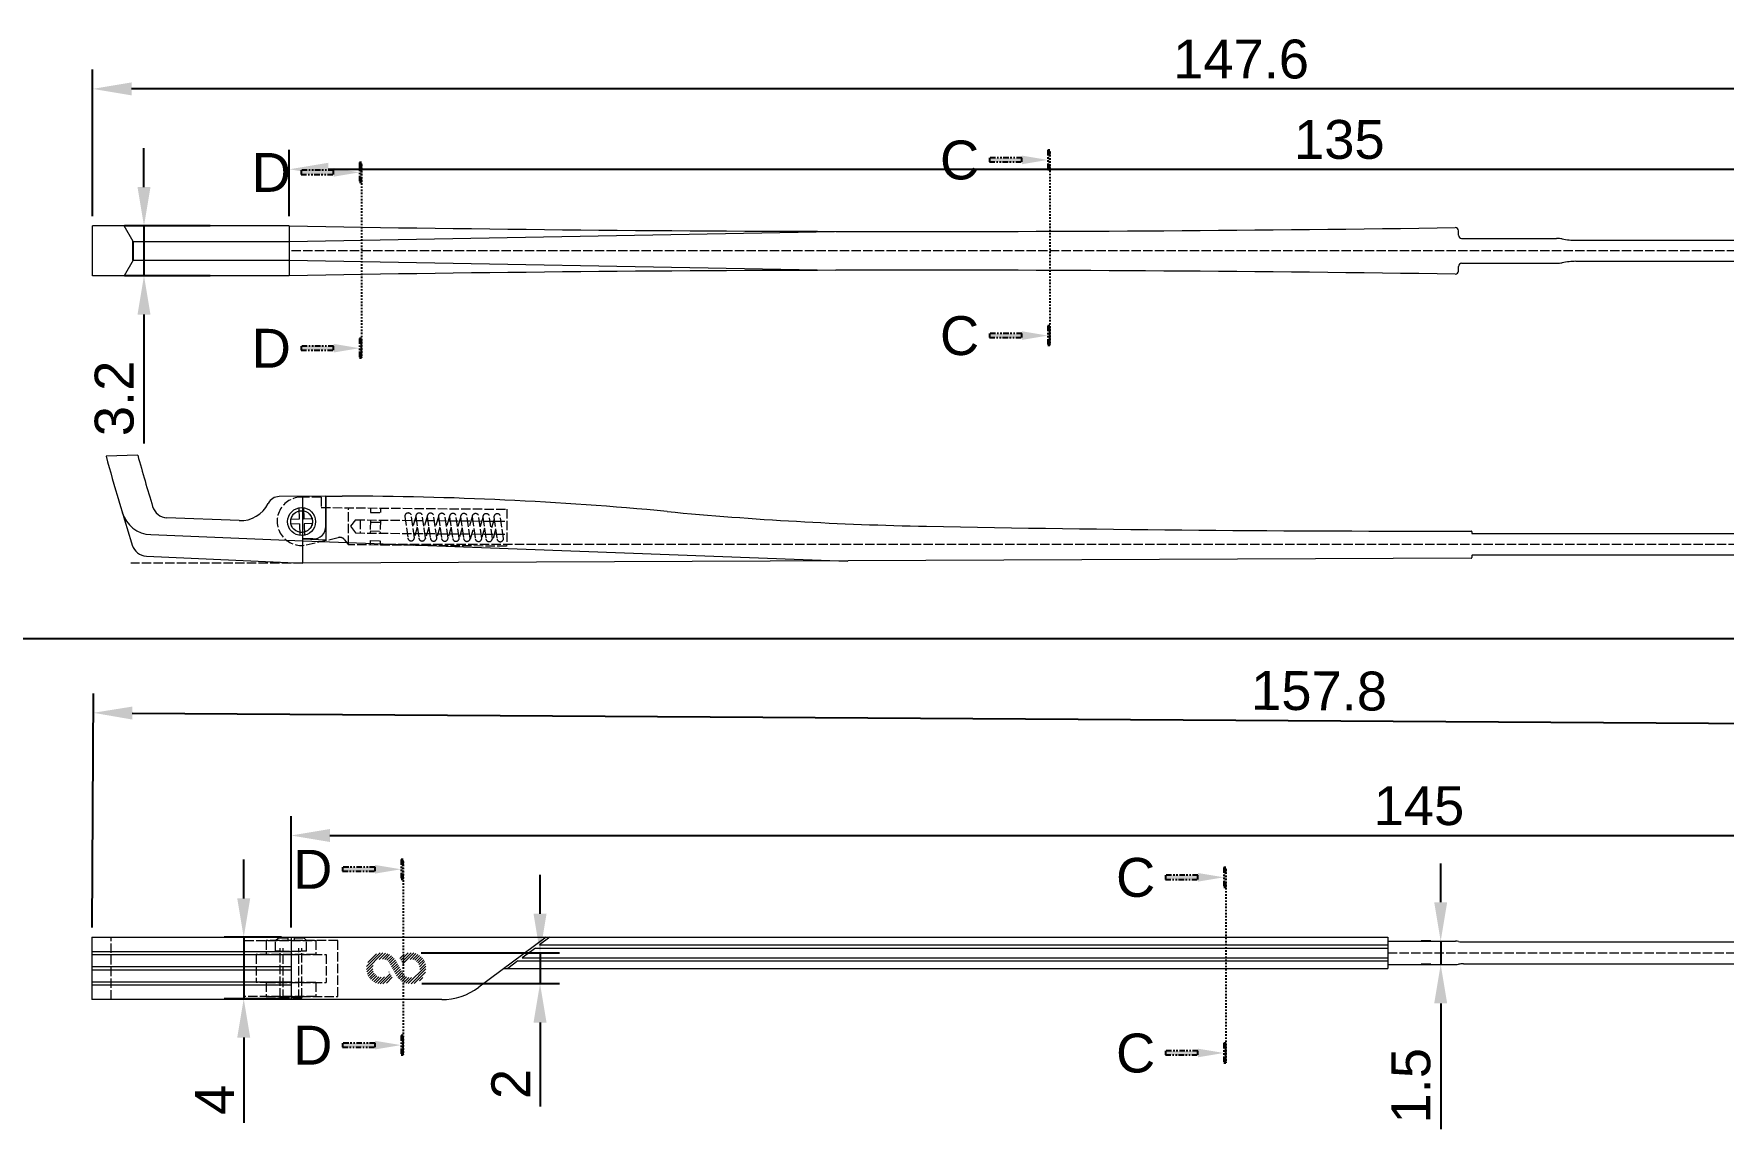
# Model space of a CAD drawing. Header units: millimetres. Extents: x 7018 to 13530, y 4187 to 5692.
# Drawn here: x 9451.3 to 9559.9, y 4673.5 to 4743.9 of the extents above; entities that cross this region are included whole.
import ezdxf
from ezdxf.enums import TextEntityAlignment as Align

# ---------------------------------------------------------------- set-up
doc = ezdxf.new("R2010")
doc.units = ezdxf.units.MM
doc.linetypes.add('ACAD_ISO02W100', pattern=[15, 12, -3])
doc.linetypes.add('PHANTOM2', pattern=[1.25, 0.625, -0.125, 0.125, -0.125, 0.125, -0.125])
for name, color, linetype, lineweight in [('odj', 4, 'Continuous', 35), ('填充', 6, 'Continuous', 9), ('标注', 3, 'Continuous', 9)]:
    doc.layers.add(name, color=color, linetype=linetype, lineweight=lineweight)
doc.layers.add('Section', color=6, linetype='PHANTOM2')
doc.layers.add('Section Line', color=6, linetype='PHANTOM2')
doc.styles.get("Standard").update_dxf_attribs({"font": 'arial.ttf'})
doc.styles.add('样式 1', font='romant.shx')
doc.dimstyles.new('ISO-25$0', dxfattribs={"dimtxt": 2.5, "dimasz": 2.5, "dimexe": 0.5, "dimexo": 1, "dimgap": 1, "dimtad": 0, "dimtih": 1, "dimtoh": 1, "dimdec": 1, "dimzin": 10, "dimdsep": 46, "dimlunit": 6, "dimtxsty": '样式 1', "dimcen": 0, "dimclrd": 256, "dimclre": 256, "dimclrt": 7, "dimazin": 0, "dimtfac": 1, "dimtdec": 1, "dimtofl": 0, "dimtmove": 0, "dimatfit": 0, "dimfxl": 1, "dimtolj": 1, "dimtzin": 10, "dimarcsym": 0})

# ---------------------------------------------------------------- blocks, each defined once
blk = doc.blocks.new('*D2025')
at = {"color": 0, "lineweight": -2, "transparency": 16777216}
for p, q in [((9458.366028408243, 4734.013951117124), (9458.366028408243, 4736.513951117124)), ((9462.609680382706, 4731.513951117124), (9457.116028408243, 4731.513951117124)), ((9458.366028408243, 4731.513951117124), (9458.366028408243, 4728.313951117124)), ((9462.609680382706, 4728.313951117124), (9457.116028408243, 4728.313951117124)), ((9458.366028408243, 4725.813951117124), (9458.366028408243, 4717.5397355646))]:
    blk.add_line(p, q, dxfattribs=at)
at = {"color": 0, "transparency": 16777216}
for points in [[(9457.949361741577, 4734.013951117124), (9458.78269507491, 4734.013951117124), (9458.366028408243, 4731.513951117124)], [(9457.949361741577, 4725.813951117124), (9458.78269507491, 4725.813951117124), (9458.366028408243, 4728.313951117124)]]:
    blk.add_solid(points, dxfattribs=at)
at = {"layer": 'Defpoints', "color": 0, "transparency": 16777216}
for p in [(9463.234680382706, 4731.513951117124), (9458.366028408243, 4728.313951117124), (9463.234680382706, 4728.313951117124)]:
    blk.add_point(p, dxfattribs=at)
at = {"color": 0, "transparency": 16777216, "insert": (9456.463743278639, 4720.426843340858), "char_height": 2.5, "attachment_point": 5, "rotation": 90}
blk.add_mtext('\\A1;3.2', dxfattribs=at)
blk = doc.blocks.new('*D3018')
at = {"color": 0, "lineweight": -2, "transparency": 16777216}
for p, q in [((9467.705667838003, 4732.138951117076), (9467.705667838003, 4736.406680613241)), ((9602.70191234165, 4730.538951117131), (9602.70191234165, 4736.406680613241)), ((9470.205667838003, 4735.156680613241), (9600.20191234165, 4735.156680613241))]:
    blk.add_line(p, q, dxfattribs=at)
at = {"color": 0, "transparency": 16777216}
for points in [[(9470.205667838003, 4735.573347279908), (9470.205667838003, 4734.740013946574), (9467.705667838003, 4735.156680613241)], [(9600.20191234165, 4735.573347279908), (9600.20191234165, 4734.740013946574), (9602.70191234165, 4735.156680613241)]]:
    blk.add_solid(points, dxfattribs=at)
at = {"layer": 'Defpoints', "color": 0, "transparency": 16777216}
for p in [(9602.70191234165, 4735.156680613241), (9467.705667838003, 4731.513951117076), (9602.70191234165, 4729.913951117131)]:
    blk.add_point(p, dxfattribs=at)
at = {"color": 0, "transparency": 16777216, "insert": (9535.203790091917, 4737.058965742845), "char_height": 2.5, "attachment_point": 5}
blk.add_mtext('\\A1;135', dxfattribs=at)
blk = doc.blocks.new('*D3019')
at = {"color": 0, "lineweight": -2, "transparency": 16777216}
for p, q in [((9455.066555344407, 4732.138951117122), (9455.066555344407, 4741.573505647064)), ((9602.701912342178, 4730.538951117122), (9602.701912342178, 4741.573505647064)), ((9600.201912342178, 4740.323505647064), (9457.566555344407, 4740.323505647064))]:
    blk.add_line(p, q, dxfattribs=at)
at = {"color": 0, "transparency": 16777216}
for points in [[(9457.566555344407, 4740.740172313731), (9457.566555344407, 4739.906838980397), (9455.066555344407, 4740.323505647064)], [(9600.201912342178, 4740.740172313731), (9600.201912342178, 4739.906838980397), (9602.701912342178, 4740.323505647064)]]:
    blk.add_solid(points, dxfattribs=at)
at = {"layer": 'Defpoints', "color": 0, "transparency": 16777216}
for p in [(9455.066555344407, 4740.323505647064), (9455.066555344407, 4731.513951117122), (9602.701912342178, 4729.913951117122)]:
    blk.add_point(p, dxfattribs=at)
at = {"color": 0, "transparency": 16777216, "insert": (9528.884233843293, 4742.224938116368), "char_height": 2.5, "attachment_point": 5}
blk.add_mtext('\\A1;147.6', dxfattribs=at)
blk = doc.blocks.new('NLKNWLO')
at = {"color": 251, "linetype": 'ACAD_ISO02W100', "lineweight": 13, "ltscale": 0.05}
for p, q in [((2895.363015833786, -1243.798999968197), (2894.119113847478, -1243.798999968197)), ((2895.363015833786, -1243.798999968197), (2895.363015833786, -1244.458389428498)), ((2895.363015833786, -1244.458389428498), (2907.314030791644, -1244.458389428498)), ((2897.137215188089, -1246.836955175444), (2897.13721518809, -1244.458389428498)), ((2898.539785056635, -1244.458389428498), (2898.539785056635, -1244.751235673172)), ((2899.182253238922, -1244.458389428498), (2899.182253238922, -1244.751235673172)), ((2907.314030791644, -1244.458389428498), (2907.314030791644, -1246.836955175444)), ((2897.587876674686, -1245.230952644854), (2897.272660899403, -1245.644504019679)), ((2897.587876674686, -1245.230952644854), (2907.314030791644, -1245.230952644854)), ((2897.88933584832, -1245.234584972852), (2897.88933584832, -1246.074508343535)), ((2898.539785056635, -1244.751235673172), (2899.182253238922, -1244.751235673172)), ((2898.539785056635, -1245.230952644854), (2898.539785056635, -1246.070876015537)), ((2898.539785056635, -1245.363939101403), (2899.182253238922, -1245.363939101403)), ((2899.182253238922, -1245.230952644853), (2899.182253238922, -1246.070876015537)), ((2901.45606983708, -1244.97637904914), (2901.269628669921, -1245.637032842675)), ((2902.191604461664, -1244.981491312448), (2901.982179967829, -1245.723586464605)), ((2902.910481763754, -1244.976016146466), (2902.717200804878, -1245.660906724254)), ((2903.626516966951, -1244.960046183006), (2903.434001776362, -1245.642223262854)), ((2904.335764222573, -1245.011701450402), (2904.152380510397, -1245.661521160116)), ((2905.076455158065, -1244.975535950719), (2904.885870327633, -1245.65087280434)), ((2905.763516911539, -1245.013052773333), (2905.595047939798, -1245.610022138896)), ((2906.493989485777, -1245.09532435823), (2906.332567544434, -1245.667322589805)), ((2894.426900145352, -1246.868366772577), (2896.49668622706, -1246.371847492193)), ((2896.893005961246, -1246.513856059973), (2897.137215188089, -1246.836955175444)), ((2897.272660899403, -1245.644504019679), (2897.587876674686, -1246.070876015537)), ((2897.587876674686, -1246.070876015537), (2907.314030791644, -1246.070876015537)), ((2898.539785056635, -1245.935402994895), (2899.182253238922, -1245.935402994895)), ((2898.539785056635, -1246.555725739882), (2898.539785056634, -1246.836955175444)), ((2898.539785056634, -1246.555725739882), (2899.182253238922, -1246.555725739882)), ((2899.182253238922, -1246.555725739882), (2899.182253238922, -1246.836955175444)), ((2901.55960799369, -1245.653217307929), (2901.372237385036, -1246.317164574997)), ((2902.295142618274, -1245.658329571238), (2902.084788682945, -1246.403718196927)), ((2903.013983725566, -1245.652982661431), (2902.820738961489, -1246.337744983044)), ((2903.72804007699, -1245.644024754113), (2903.537539932973, -1246.319061521644)), ((2904.439302379183, -1245.688539709192), (2904.255918667007, -1246.338359418906)), ((2905.129024522298, -1245.832981993448), (2904.941653913644, -1246.496929260516)), ((2905.868897443984, -1245.683362578119), (2905.698586096408, -1246.286860397686)), ((2906.597527642387, -1245.77216261702), (2906.436105701045, -1246.344160848595)), ((2907.314030791644, -1246.836955175444), (2897.137215188089, -1246.836955175444))]:
    blk.add_line(p, q, dxfattribs=at)
for points in [[(2900.960471412446, -1246.372499236011, 0.9053341909334138), (2901.378393250634, -1246.350534425395, 0.04968462200441143), (2901.378193269812, -1246.346729414087), (2901.150933698423, -1244.861113119304, 0.1115115524466597), (2901.147840929407, -1244.853230622011, 0.7389573531659785), (2900.746902352662, -1244.976379049139)], [(2901.669638896863, -1246.372499236011, 0.9053341909334138), (2902.087560735052, -1246.350534425395, 0.04968462200441143), (2902.087360754229, -1246.346729414087), (2901.86010118284, -1244.861113119305, 0.1115115524466597), (2901.857008413825, -1244.853230622011, 0.7389573531659785), (2901.45606983708, -1244.97637904914)], [(2902.40439148185, -1246.372499236011, 0.9053341909334138), (2902.822313320039, -1246.350534425395, 0.04968462200441143), (2902.822113339217, -1246.346729414087), (2902.594853767827, -1244.861113119305, 0.1115115524466597), (2902.591760998812, -1244.853230622011, 0.7389573531659785), (2902.190822422067, -1244.97637904914)], [(2903.124050523379, -1246.372499236011, 0.9053341909334138), (2903.541972361567, -1246.350534425395, 0.04968462200441143), (2903.541772380745, -1246.346729414087), (2903.314512809357, -1244.861113119304, 0.1115115524466597), (2903.311420040341, -1244.853230622011, 0.7389573531659785), (2902.910481463596, -1244.976379049139)], [(2903.83947719511, -1246.372499236011, 0.9053341909334138), (2904.257399033299, -1246.350534425395, 0.04968462200441143), (2904.257199052477, -1246.346729414087), (2904.029939481088, -1244.861113119305, 0.1115115524466597), (2904.026846712072, -1244.853230622011, 0.7389573531659785), (2903.625908135327, -1244.97637904914)], [(2904.543929899397, -1246.372499236011, 0.9053341909334138), (2904.961851737586, -1246.350534425395, 0.04968462200441143), (2904.961651756763, -1246.346729414087), (2904.734392185374, -1244.861113119305, 0.1115115524466597), (2904.731299416359, -1244.853230622011, 0.7389573531659785), (2904.330360839614, -1244.976379049139)], [(2905.290022597801, -1246.372499236011, 0.9053341909334138), (2905.70794443599, -1246.350534425395, 0.04968462200441143), (2905.707744455168, -1246.346729414087), (2905.480484883779, -1244.861113119305, 0.1115115524466597), (2905.477392114763, -1244.853230622011, 0.7389573531659785), (2905.076453538018, -1244.97637904914)], [(2905.974581949339, -1246.374231712044, 0.9053341909334138), (2906.392503787528, -1246.352266901428, 0.04968462200441143), (2906.392303806706, -1246.34846189012), (2906.165044235317, -1244.862845595338, 0.1115115524466597), (2906.161951466301, -1244.854963098044, 0.7389573531659785), (2905.761012889556, -1244.978111525173)], [(2906.689363093574, -1246.372499236011, 0.9053341909334138), (2907.107284931762, -1246.350534425395, 0.04968462200441143), (2907.10708495094, -1246.346729414087), (2906.879825379551, -1244.861113119304, 0.1115115524466597), (2906.876732610535, -1244.853230622011, 0.7389573531659785), (2906.47579403379, -1244.976379049139)]]:
    blk.add_lwpolyline(points, format="xyb", close=True, dxfattribs=at)
blk.add_circle((2894.119113847478, -1245.370600671282), 0.7009716372438792, dxfattribs=at)
for centre, radius, start, end in [((2894.099586590852, -1245.351073414655), 1.552196281709622, 89.27917692000709, 282.1734140055814), ((2896.586353626011, -1246.745634254687), 0.3843914492418681, 37.08322005383644, 103.4897292802129)]:
    blk.add_arc(centre, radius, start, end, dxfattribs=at)
blk = doc.blocks.new('KNHIV')
at = {"color": 251, "linetype": 'ACAD_ISO02W100', "lineweight": 9, "ltscale": 0.05}
for p, q in [((901.9316316803014, -152.6335024612215), (906.5316316802994, -152.6335024612215)), ((901.9316316803013, -156.2335024612215), (901.9316316803014, -152.6335024612215)), ((907.9316316802973, -152.6335024612215), (903.3316316802993, -152.6335024612215)), ((903.3316316802993, -152.6335024612215), (903.3316316802993, -153.5335024612215)), ((903.9316316802993, -152.6335024612215), (904.0920977398616, -152.4835024612215)), ((903.9316316802993, -153.3335024612215), (903.9316316802993, -152.6335024612215)), ((904.7316316802993, -152.4835024612215), (904.0920977398616, -152.4835024612215)), ((904.7316316802993, -152.4835024612215), (904.7316316802993, -152.6335024612215)), ((905.7711656207371, -152.4835024612215), (905.1316316802994, -152.4835024612215)), ((905.1316316802994, -152.4835024612215), (905.1316316802994, -152.6335024612215)), ((905.9316316802993, -152.6335024612215), (905.7711656207371, -152.4835024612215)), ((905.9316316802993, -153.3335024612215), (905.9316316802993, -152.6335024612215)), ((906.5316316802994, -152.6335024612215), (906.5316316802994, -153.5335024612215)), ((907.9316316802974, -156.2335024612215), (907.9316316802973, -152.6335024612215)), ((902.6816316802993, -153.5335024612215), (902.6816316802993, -155.3335024612216)), ((906.5316316802994, -153.5335024612215), (902.6816316802993, -153.5335024612215)), ((903.3316316802993, -153.5335024612215), (907.1816316802993, -153.5335024612215)), ((904.2316316802993, -153.3335024612215), (903.9316316802993, -153.3335024612215)), ((904.2316316802993, -156.3042499808065), (904.2316316802993, -153.1335024612216)), ((904.2316316802993, -153.3335024612215), (905.6316316802994, -153.3335024612215)), ((904.4316316802993, -156.3835024612215), (904.4316316802993, -153.1335024612215)), ((905.4316316802993, -156.3835024612215), (905.4316316802993, -153.1335024612215)), ((905.6316316802994, -156.3042499808066), (905.6316316802994, -153.1335024612216)), ((905.9316316802993, -153.3335024612215), (905.6316316802994, -153.3335024612215)), ((907.1816316802993, -153.5335024612215), (907.1816316802993, -155.3335024612216)), ((906.5316316802994, -156.2335024612215), (901.9316316803013, -156.2335024612215)), ((906.5316316802994, -155.3335024612216), (902.6816316802993, -155.3335024612216)), ((903.3316316802993, -155.3335024612216), (903.3316316802994, -156.2335024612215)), ((903.3316316802993, -155.3335024612216), (907.1816316802993, -155.3335024612216)), ((903.3316316802993, -156.2335024612215), (907.9316316802974, -156.2335024612215)), ((904.2316316802993, -156.3042499808064), (904.3042444906791, -156.3835024612215)), ((904.2316316802993, -156.3042499808064), (905.6316316802994, -156.3042499808064)), ((905.6316316802994, -156.3042499808064), (905.5590188699196, -156.3835024612215)), ((906.5316316802994, -155.3335024612216), (906.5316316802994, -156.2335024612215)), ((904.3042444906791, -156.3835024612215), (905.5590188699196, -156.3835024612215))]:
    blk.add_line(p, q, dxfattribs=at)
blk = doc.blocks.new('*D3020')
at = {"color": 0, "lineweight": -2, "transparency": 16777216}
for p, q in [((9467.822108111799, 4686.411764308277), (9467.822108111799, 4693.581457955115)), ((9612.822108111799, 4685.411764308277), (9612.822108111799, 4693.581457955115)), ((9470.322108111799, 4692.331457955115), (9610.322108111799, 4692.331457955115))]:
    blk.add_line(p, q, dxfattribs=at)
at = {"color": 0, "transparency": 16777216}
for points in [[(9470.322108111799, 4692.748124621782), (9470.322108111799, 4691.914791288448), (9467.822108111799, 4692.331457955115)], [(9610.322108111799, 4692.748124621782), (9610.322108111799, 4691.914791288448), (9612.822108111799, 4692.331457955115)]]:
    blk.add_solid(points, dxfattribs=at)
at = {"layer": 'Defpoints', "color": 0, "transparency": 16777216}
for p in [(9612.822108111799, 4692.331457955115), (9467.822108111799, 4685.786764308277), (9612.822108111799, 4684.786764308277)]:
    blk.add_point(p, dxfattribs=at)
at = {"color": 0, "transparency": 16777216, "insert": (9540.322108111799, 4694.23289042442), "char_height": 2.5, "attachment_point": 5}
blk.add_mtext('\\A1;145', dxfattribs=at)
blk = doc.blocks.new('*D3021')
at = {"color": 0, "lineweight": -2, "transparency": 16777216}
for p, q in [((9541.717371901774, 4688.036764308279), (9541.717371901774, 4690.536764308279)), ((9541.092371901777, 4685.536764308279), (9540.467371901774, 4685.536764308279)), ((9541.717371901774, 4685.536764308279), (9541.717371901774, 4684.036764308279)), ((9541.092371901777, 4684.036764308279), (9540.467371901774, 4684.036764308279)), ((9541.717371901774, 4681.536764308279), (9541.717371901774, 4673.451839342385))]:
    blk.add_line(p, q, dxfattribs=at)
at = {"color": 0, "transparency": 16777216}
for points in [[(9541.300705235108, 4688.036764308279), (9542.13403856844, 4688.036764308279), (9541.717371901774, 4685.536764308279)], [(9541.300705235108, 4681.536764308279), (9542.13403856844, 4681.536764308279), (9541.717371901774, 4684.036764308279)]]:
    blk.add_solid(points, dxfattribs=at)
at = {"layer": 'Defpoints', "color": 0, "transparency": 16777216}
for p in [(9541.717371901777, 4685.536764308279), (9541.717371901777, 4684.036764308279), (9541.717371901774, 4684.036764308279)]:
    blk.add_point(p, dxfattribs=at)
at = {"color": 0, "transparency": 16777216, "insert": (9539.81593943247, 4676.244301825328), "char_height": 2.5, "attachment_point": 5, "rotation": 90}
blk.add_mtext('\\A1;1.5', dxfattribs=at)
blk = doc.blocks.new('*D3022')
at = {"color": 0, "lineweight": -2, "transparency": 16777216}
for p, q in [((9464.77777002058, 4688.286764308279), (9464.77777002058, 4690.786764308279)), ((9467.197108111803, 4685.786764308279), (9463.52777002058, 4685.786764308279)), ((9464.77777002058, 4685.786764308279), (9464.77777002058, 4681.836764308279)), ((9467.197108111803, 4681.836764308279), (9463.52777002058, 4681.836764308279)), ((9464.77777002058, 4679.336764308279), (9464.77777002058, 4673.857569219602))]:
    blk.add_line(p, q, dxfattribs=at)
at = {"color": 0, "transparency": 16777216}
for points in [[(9464.361103353915, 4688.286764308279), (9465.194436687247, 4688.286764308279), (9464.77777002058, 4685.786764308279)], [(9464.361103353915, 4679.336764308279), (9465.194436687247, 4679.336764308279), (9464.77777002058, 4681.836764308279)]]:
    blk.add_solid(points, dxfattribs=at)
at = {"layer": 'Defpoints', "color": 0, "transparency": 16777216}
for p in [(9467.822108111803, 4685.786764308279), (9464.77777002058, 4681.836764308279), (9467.822108111803, 4681.836764308279)]:
    blk.add_point(p, dxfattribs=at)
at = {"color": 0, "transparency": 16777216, "insert": (9462.90277002058, 4675.347166763936), "char_height": 2.5, "attachment_point": 5, "rotation": 90}
blk.add_mtext('\\A1;4', dxfattribs=at)
blk = doc.blocks.new('*D3023')
at = {"color": 0, "lineweight": -2, "transparency": 16777216}
for p, q in [((9455.02606874203, 4686.411751758877), (9455.121482674655, 4701.46807032691)), ((9457.613511216594, 4700.202252904782), (9610.413611611788, 4699.233937946638)), ((9612.82606874203, 4685.411751758877), (9612.921482674654, 4700.46807032691))]:
    blk.add_line(p, q, dxfattribs=at)
at = {"color": 0, "transparency": 16777216}
for points in [[(9457.616151636748, 4700.618911205182), (9457.61087079644, 4699.785594604381), (9455.113561414191, 4700.218095425709)], [(9610.416252031942, 4699.650596247037), (9610.410971191634, 4698.817279646237), (9612.91356141419, 4699.218095425709)]]:
    blk.add_solid(points, dxfattribs=at)
at = {"layer": 'Defpoints', "color": 0, "transparency": 16777216}
for p in [(9612.91356141419, 4699.218095425709), (9455.022108111798, 4685.786764308276), (9612.822108111797, 4684.786764308276)]:
    blk.add_point(p, dxfattribs=at)
at = {"color": 0, "transparency": 16777216, "insert": (9533.90173322482, 4701.620274745118), "char_height": 2.5, "attachment_point": 5, "rotation": 359.6369137354521}
blk.add_mtext('\\A1;157.8', dxfattribs=at)
blk = doc.blocks.new('DQD')
at = {"layer": '填充', "lineweight": 9, "ltscale": 0.3}
h = blk.add_hatch(dxfattribs=at)
h.set_pattern_fill('ANSI31', color=0, scale=0.05, style=0)
h.set_pattern_definition([(45, (1148.310689219001, -378.8355158307504), (-0.1122532015133644, 0.1122532015133644), [])])
edge = h.paths.add_edge_path()
edge.add_arc((566.6886130403477, -359.4946201689942), 1.216717289623546, 326.85562600558023, 355.0656761561903, ccw=False)
edge.add_arc((566.5886182054408, -359.4293281626059), 1.336140960204059, 301.21231557503927, 326.85577737543787, ccw=False)
edge.add_arc((566.7345749387543, -359.6666867267068), 1.057504578354094, 274.2954083961643, 301.1132669307683, ccw=False)
edge.add_arc((566.6861427289871, -359.0220303534171), 1.703977716600385, 257.7464523477044, 274.2958177068717, ccw=False)
edge.add_arc((566.552161257717, -359.6454521212073), 1.066323679704142, 222.0641747151613, 257.6720441280097, ccw=False)
edge.add_arc((567.0486799063024, -359.1973853769329), 1.735124528755777, 211.4987770512445, 222.0639620954589, ccw=False)
edge.add_line((565.5692236923569, -360.1039538747907), (565.5608968379122, -360.0900640158321))
edge.add_line((565.5608968379122, -360.0900640158321), (565.5517733592037, -360.0748522498172))
edge.add_arc((565.4972547061761, -360.1027084589502), 0.06122296885328356, 27.0646802215006, 32.79077455790604)
edge.add_arc((565.2214628673246, -360.2803099186655), 0.3892525655414389, 32.78193845158279, 33.68216510939047)
edge.add_line((565.5453703561388, -360.0644361164787), (565.5433272254693, -360.0608660595928))
edge.add_line((565.5433272254693, -360.0608660595928), (565.5412886339693, -360.0568940340217))
edge.add_arc((399.5386059169484, -452.12260299066), 189.823563961212, 29.01291434988989, 29.24438922041359)
edge.add_arc((594.7589724173001, -343.4616697150355), 33.60420062982037, 207.9789297392575, 208.2883267606696, ccw=False)
edge.add_arc((563.5330281917825, -360.0500628406903), 1.754452897536353, 27.9786661102966, 35.1296080710222)
edge.add_arc((564.4145697325889, -359.424436955154), 0.673493756199461, 34.75477402695907, 79.62394520422626)
edge.add_arc((564.3793043840753, -359.6171520034439), 0.869408876354051, 79.62532174699699, 91.32777301974212)
edge.add_arc((564.3741262809917, -359.4319307014557), 0.6841178927489383, 91.25367180060888, 130.813428210027)
edge.add_arc((564.4782941727417, -359.5525555237125), 0.8434957375525645, 130.8133250956672, 161.7494121829425)
edge.add_arc((564.3197299519491, -359.5002672879502), 0.6765326526666976, 161.749395577461, 200.5930098080731)
edge.add_arc((564.3651145107656, -359.483229547054), 0.7250098907572737, 200.5919094406856, 250.1078977268718)
edge.add_arc((564.3771603171288, -359.424855541739), 0.784046050996307, 250.7315977382036, 267.320860872582)
edge.add_arc((564.3670242481967, -359.641420979657), 0.5672435399689116, 267.3210753439423, 306.2228019429804)
edge.add_arc((564.2457809842717, -359.4759121329132), 0.7724095882509521, 306.2232758997156, 334.5335439679009)
edge.add_arc((564.5607225810918, -359.623541063804), 0.4245961006465461, 334.245506614147, 338.2122702240926)
edge.add_arc((564.7275412998947, -359.6895077019425), 0.2452101486666212, 338.0572130307958, 339.8658886487736)
edge.add_line((564.9577665303445, -359.7739136275254), (564.9586577206417, -359.7714105276702))
edge.add_line((564.9586577206414, -359.7714105276702), (565.2790189452751, -360.3481609467885))
edge.add_arc((564.3447588837873, -359.4378359659722), 1.304428393277978, 269.44646534017363, 315.743420397204, ccw=False)
edge.add_arc((564.343787394911, -359.5382448061391), 1.20401485349301, 219.0311403333957, 269.4465323711262, ccw=False)
edge.add_arc((564.3783404909054, -359.5251630457713), 1.239148246986644, 168.2093777522444, 218.4948823709228, ccw=False)
edge.add_arc((564.4577453651725, -359.5417355908417), 1.320264110429805, 121.206691058455, 168.2094811642351, ccw=False)
edge.add_arc((564.3200079999688, -359.3174345077646), 1.057054314618761, 94.29288208772061, 121.12046112476281, ccw=False)
edge.add_arc((564.3684359966826, -359.9627754671345), 1.704209801786156, 77.74644007036602, 94.29238557343848, ccw=False)
edge.add_arc((564.5024815273678, -359.3392514973688), 1.066442243453384, 42.07419061463338, 77.67423065552902, ccw=False)
edge.add_arc((564.0081888832599, -359.7854601562463), 1.732345678797139, 31.490805509078598, 42.073828809588576, ccw=False)
edge.add_arc((570.6896310388811, -355.7631246048854), 6.066493148001456, 210.9223463452864, 211.2429733182646)
edge.add_arc((565.5525527350894, -358.8855166961567), 0.05516987316543531, 205.9091883475824, 212.290059745909)
edge.add_arc((565.7252644248031, -358.7762607833129), 0.2595376306008084, 212.311343710942, 213.6669460447812)
edge.add_line((565.5092579837269, -358.9201392011228), (565.5113286015901, -358.9236716837715))
edge.add_line((565.5113286015903, -358.9236716837716), (565.5133442450663, -358.9276772487624))
edge.add_line((565.5133442450663, -358.9276772487624), (565.5694756162695, -359.0289030003003))
edge.add_line((565.5694756162695, -359.0289030003004), (565.6117985813908, -359.1051751713457))
edge.add_line((565.6117985813908, -359.1051751713457), (565.6609923362214, -359.1937164656284))
edge.add_arc((659.0659813808736, -307.2596540638827), 106.8720675199093, 209.0744756845439, 209.3224517215061)
edge.add_arc((563.1787150358971, -361.1044617461633), 3.099002879472425, 28.555811728722972, 29.096224519497298, ccw=False)
edge.add_arc((567.1019806205497, -358.9696014770688), 1.367499255932926, 208.5466101670828, 209.6915994986183)
edge.add_arc((588.5196750177456, -346.9020361273534), 25.95088661406556, 209.4140479317235, 210.0587383423365)
edge.add_arc((566.5642309010202, -359.6080498792439), 0.5838940484204227, 210.0584472110732, 215.1337942498214)
edge.add_arc((566.6562113320372, -359.5484779779381), 0.6934123124561334, 214.7855048940635, 294.3731550456129)
edge.add_arc((566.5875822481635, -359.396993854749), 0.8597174258170565, 294.3730579044457, 321.3929924748363)
edge.add_arc((566.7098070636087, -359.4945848194842), 0.7033112178369222, 321.3927186790723, 376.6129149764183)
edge.add_arc((566.6896904449966, -359.5005876099809), 0.7243043557043284, 16.61297775969063, 70.10287884462574)
edge.add_arc((566.6791206873781, -359.5536292982607), 0.7778192747445857, 70.70051019537512, 87.76094619390516)
edge.add_arc((566.6873536372152, -359.3429992108219), 0.5670283470711378, 87.76070116869991, 126.4635779799363)
edge.add_arc((566.8097910464778, -359.508689905945), 0.7730485539159813, 126.4633196236775, 154.5968447371398)
edge.add_arc((566.4955071148036, -359.3617953361708), 0.4261419920618258, 154.3102617431642, 158.2724430621825)
edge.add_arc((566.3276794256751, -359.2956157986912), 0.2457393046782578, 158.1206702321764, 159.9307208631565)
edge.add_line((566.0968618095214, -359.2112888520085), (566.0959706192245, -359.2137995171464))
edge.add_line((566.0959706192243, -359.2137995171464), (565.7756058641253, -358.6363412397474))
edge.add_arc((566.7099058705987, -359.5466472490116), 1.304443763678047, 89.44740677279219, 135.7452416581772, ccw=False)
edge.add_arc((566.7108800742767, -359.4459512887653), 1.203743091024093, 39.018406862530526, 89.44754976023052, ccw=False)
edge.add_arc((566.6952801009777, -359.4446441497368), 1.215088782696644, -6.582676327144782, 38.50740391752868, ccw=False)
edge.add_arc((568.4136684633979, -359.6429346064922), 0.514702438655821, 173.4181375380487, 175.1339994824087)
blk = doc.blocks.new('*D3024')
at = {"color": 0, "lineweight": -2, "transparency": 16777216}
for p, q in [((9483.82352701341, 4687.296639528474), (9483.82352701341, 4689.796639528474)), ((9476.176264623748, 4684.796639528474), (9485.07352701341, 4684.796639528474)), ((9483.82352701341, 4684.796639528474), (9483.82352701341, 4682.810221888907)), ((9476.236436269417, 4682.810221888907), (9485.07352701341, 4682.810221888907)), ((9483.82352701341, 4680.310221888907), (9483.82352701341, 4674.904355586043))]:
    blk.add_line(p, q, dxfattribs=at)
at = {"color": 0, "transparency": 16777216}
for points in [[(9483.406860346744, 4687.296639528474), (9484.240193680076, 4687.296639528474), (9483.82352701341, 4684.796639528474)], [(9483.406860346744, 4680.310221888907), (9484.240193680076, 4680.310221888907), (9483.82352701341, 4682.810221888907)]]:
    blk.add_solid(points, dxfattribs=at)
at = {"layer": 'Defpoints', "color": 0, "transparency": 16777216}
for p in [(9475.551264623748, 4684.796639528474), (9475.611436269417, 4682.810221888907), (9483.82352701341, 4682.810221888907)]:
    blk.add_point(p, dxfattribs=at)
at = {"color": 0, "transparency": 16777216, "insert": (9481.943411051609, 4676.357288737471), "char_height": 2.5, "attachment_point": 5, "rotation": 90}
blk.add_mtext('\\A1;2', dxfattribs=at)
blk = doc.blocks.new('_FILLED')
at = {"color": 0, "linetype": 'ByBlock'}
blk.add_solid([(0, 0), (-1, 0.1666666667), (-1, -0.1666666667)], dxfattribs=at)
blk = doc.blocks.new('ER')
at = {"layer": 'Section'}
h = blk.add_hatch(color=6, dxfattribs=at)
h.dxf.hatch_style = 1
h.paths.add_polyline_path([(973.8781565702375, -602.3012728296162), (973.8781565702375, -602.770364296237), (977.630888303218, -602.770364296237), (977.630888303218, -602.3012728296162)])
h.paths.add_polyline_path([(980.6330736896052, -603.6616380828236), (980.8676194229192, -603.6616380828236), (980.8676194229192, -601.4099990430332), (980.6330736896052, -601.4099990430332)])
at = {"layer": 'Section', "color": 6}
for points in [[(980.8676194229192, -603.6616380828236), (980.8676194229192, -601.4099990430332), (980.6330736896052, -601.4099990430332), (980.6330736896052, -603.6616380828236)], [(977.630888303218, -602.3012728296162), (973.8781565702375, -602.3012728296162), (973.8781565702375, -602.770364296237), (977.630888303218, -602.770364296237)]]:
    blk.add_lwpolyline(points, close=True, dxfattribs=at)
at = {"layer": 'Section', "color": 6, "xscale": 3.002185386386005, "yscale": 3.002185386386005, "zscale": 3.002185386386005}
blk.add_blockref('_FILLED', (980.6330736896052, -602.5358185629266), dxfattribs=at)

msp = doc.modelspace()

# ---------------------------------------------------------------- linework, layer by layer
at = {"lineweight": 13}
for p, q in [((9467.705667835375, 4731.513951117122), (9455.066555344407, 4731.513951117122)), ((9455.066555344407, 4728.313951117122), (9455.066555344407, 4731.513951117122)), ((9457.662904495393, 4730.513951117122), (9457.101544097786, 4731.513951117122)), ((9457.662904495393, 4730.513951117122), (9467.705667835375, 4730.513951117122)), ((9467.705667835375, 4731.513951117122), (9467.705667835375, 4728.313951117121)), ((9467.705667835375, 4730.513951117122), (9502.748253079459, 4731.165046920501)), ((9542.860412325294, 4730.913951117122), (9542.860412325294, 4731.207473791528)), ((9543.060412325294, 4730.713951117123), (9549.163153761345, 4730.713951117123)), ((9550.41506178806, 4730.588951117123), (9601.501912342179, 4730.588951117123)), ((9467.7056678354, 4728.313951117122), (9455.066555344407, 4728.313951117122)), ((9457.662904495393, 4729.313951117121), (9457.101544097786, 4728.313951117122)), ((9457.662904495393, 4729.313951117121), (9467.705667835375, 4729.313951117121)), ((9467.705667835375, 4729.313951117121), (9502.819415418622, 4728.663148843032)), ((9542.860412325294, 4728.615760272416), (9542.860412325294, 4728.913951117122)), ((9543.060412325294, 4729.113951117122), (9549.163153761345, 4729.113951117122)), ((9550.41506178806, 4729.238951117122), (9601.501912342179, 4729.238951117122)), ((9457.963499081341, 4716.780962343038), (9455.92851032796, 4716.709898969863)), ((9470.061424514963, 4714.141736465139), (9467.066024099455, 4714.118960603018)), ((9468.31636787695, 4713.404516713817), (9468.342542499477, 4712.654973593552)), ((9468.567622818928, 4711.4062998464), (9468.567622818928, 4714.130378176848)), ((9468.616185125056, 4713.414986562828), (9468.642359747582, 4712.665443442564)), ((9470.05762281893, 4712.198987736156), (9470.05762281893, 4714.141707558518)), ((9470.067622818928, 4711.345460007089), (9470.067622818928, 4714.141798048155)), ((9470.067622818928, 4714.141798048155), (9471.106039427734, 4714.141798048155)), ((9467.605579743458, 4712.668350222013), (9467.592999379212, 4712.667910906013)), ((9467.616049592469, 4712.368532973907), (9467.603469228223, 4712.368093657908)), ((9468.342542499477, 4712.654973593552), (9467.809127922732, 4712.636346346075)), ((9468.353012348487, 4712.355156345447), (9467.819597771742, 4712.336529097969)), ((9468.353012348487, 4712.355156345447), (9468.379186971015, 4711.605613225182)), ((9469.175774324327, 4712.684070690041), (9468.642359747582, 4712.665443442564)), ((9469.186244173337, 4712.384253441935), (9468.652829596593, 4712.365626194458)), ((9468.652829596593, 4712.365626194458), (9468.67900421912, 4711.616083074194)), ((9469.391902867847, 4712.730730000078), (9469.3793225036, 4712.730290684078)), ((9469.402372716859, 4712.430912751972), (9469.389792352613, 4712.430473435972)), ((9468.567622818928, 4709.836123372976), (9468.567622818928, 4711.426316290688)), ((9469.225201561856, 4711.39964496732), (9468.567622818928, 4711.426316290688)), ((9468.567622818928, 4711.276192958523), (9503.61020806303, 4709.961175932303)), ((9543.722367308847, 4711.849453649056), (9543.722367308847, 4711.770041627106)), ((9602.363867325732, 4711.720041627106), (9543.772367308848, 4711.720041627106)), ((9543.672575304756, 4710.14855653202), (9468.567622818928, 4709.836123372976)), ((9543.722367308847, 4710.320041627107), (9543.722367308847, 4710.198556099394)), ((9543.772367308848, 4710.370041627106), (9602.363867325732, 4710.370041627106))]:
    msp.add_line(p, q, dxfattribs=at)
at = {"color": 6}
msp.add_line((9457.662904495393, 4729.313951117121), (9457.662904495393, 4730.513951117122), dxfattribs=at)
at = {"color": 251, "linetype": 'ACAD_ISO02W100', "lineweight": 13, "ltscale": 0.05}
for p, q in [((9602.701912342178, 4729.913951117122), (9467.705667835375, 4729.913951117122)), ((9603.563867325733, 4711.045041627107), (9473.851698917671, 4711.045041627107)), ((9468.56800451102, 4709.836124960798), (9457.528535732466, 4709.836124960798)), ((9456.25974524147, 4681.786764308277), (9456.25974524147, 4685.786764308277)), ((9538.322108111799, 4684.786764308277), (9612.822108111799, 4684.786764308277))]:
    msp.add_line(p, q, dxfattribs=at)
at = {"color": 0, "lineweight": 13}
for p, q in [((9464.486569676244, 4712.572649139119), (9459.83956874589, 4712.761130999041)), ((9458.802740499103, 4711.672255539346), (9468.567622818928, 4711.276192958523)), ((9468.567622818928, 4711.4062998464), (9470.067622818928, 4711.345460007089)), ((9458.52057461978, 4710.296453811563), (9468.567995253326, 4709.836125384945))]:
    msp.add_line(p, q, dxfattribs=at)
msp.add_line((9387.286874776366, 4705.000060316519), (9783.72475689936, 4705.000060316519))
at = {"lineweight": 13}
for radius in [0.9, 0.7]:
    msp.add_circle((9468.497686048035, 4712.510299894006), radius, dxfattribs=at)
for centre, radius, start, end in [((9508.50313018292, 7069.107773696676), 2337.949809618695, 269.0001320620869, 270.8370454774191), ((9542.660412325293, 4731.207473791528), 0.2, 0, 90.83704547773182), ((9543.060412325294, 4730.913951117122), 0.2, 180.0000000000261, 270), ((9549.163153761345, 4728.713951117123), 2, 79.36894847094307, 90), ((9550.517143957697, 4735.927310838541), 5.339335659482169, 259.368948470943, 268.9045015633814), ((9508.3332361948, 2408.603609403817), 2320.066091464305, 89.1523066784318, 91.00337968501674), ((9542.660412325293, 4728.615760272416), 0.2, 269.1523066783275, 0), ((9543.060412325294, 4728.913951117122), 0.2, 90, 180), ((9549.163153761345, 4731.113951117122), 2, 270, 280.6310515290569), ((9550.517143957697, 4723.900591395704), 5.339335659482169, 91.09549843661864, 100.6310515290569), ((9464.567622818928, 4714.571006061207), 2, 267.6773624232932, 333.4389692131727), ((9467.072106813108, 4713.318983727981), 0.8, 90.43564647304818, 153.4389692131727), ((9471.145103074872, 4492.950752582501), 221.1910489073091, 84.59132134195153, 90.01009595179293), ((9512.919897419646, 4934.168581312271), 222, 264.5913213419516, 268.9012973943519), ((9469.257622818928, 4712.198987736156), 0.8, 267.6773624232932, 0), ((9541.179396452344, 6407.680657195602), 1695.783035951893, 268.9012973943519, 270.0842280795225), ((9543.672367308847, 4711.849453649056), 0.05, 359.9999999999218, 90.08422807983523), ((9543.772367308848, 4711.770041627105), 0.05, 179.9999999998958, 270), ((9543.672367308847, 4710.198556099394), 0.05, 270.2383464410398, 359.9999999999218), ((9543.772367308848, 4710.320041627107), 0.05, 90, 179.9999999999218)]:
    msp.add_arc(centre, radius, start, end, dxfattribs=at)
at = {"color": 0, "lineweight": 13}
for centre, radius, start, end in [((9620.010249097466, 4761.954601774376), 170.2054644525048, 195.4159226464409, 197.4212427277138), ((9620.010249097466, 4761.954601774365), 168.2254644525025, 195.576831608671, 196.7501923293509), ((9458.883793641788, 4713.670612461435), 2, 196.681643158972, 267.6773624232932), ((9459.880095317234, 4713.760309460085), 1, 196.7501923293509, 267.6773624232932), ((9458.566342192615, 4711.295405927171), 1, 197.4212427277138, 267.3767949021386)]:
    msp.add_arc(centre, radius, start, end, dxfattribs=at)
at = {"layer": 'Section Line'}
for p, q in [((9516.596254189908, 4736.272009088943), (9516.596254189908, 4723.841842993854)), ((9472.351998863527, 4735.458878818361), (9472.351998863527, 4723.02871272327)), ((9475.019124506623, 4690.661163752698), (9475.019124506623, 4678.230997657608)), ((9527.913354929755, 4690.157361242496), (9527.913354929755, 4677.727195147407))]:
    msp.add_line(p, q, dxfattribs=at).dxf.unprotected_set("ltscale", 0)
at = {"layer": '标注', "color": 0, "lineweight": 13, "ltscale": 5}
for p, q in [((9467.815573259217, 4684.857399604009), (9455.015573259217, 4684.857399604009)), ((9455.0221081118, 4685.786764308277), (9538.322108111799, 4685.786764308277)), ((9455.0221081118, 4685.786764308277), (9455.0221081118, 4681.786764308277)), ((9455.0221081118, 4685.786764308277), (9484.222108111797, 4685.786764308277)), ((9467.822108111799, 4685.786764308277), (9467.822108111799, 4681.786764308277)), ((9484.222108111797, 4685.786764308277), (9479.882899267737, 4682.572535534899)), ((9483.52600863676, 4685.096315843561), (9482.674295132376, 4684.465416951425)), ((9483.52600863676, 4685.096315843561), (9538.322108111799, 4685.096315843561)), ((9484.458114064128, 4685.786764308277), (9483.79600863676, 4685.29631584356)), ((9483.79600863676, 4685.29631584356), (9538.322108111799, 4685.29631584356)), ((9538.322108111799, 4685.786764308277), (9538.322108111799, 4683.786764308277)), ((9538.322108111799, 4685.536764308277), (9542.676694136557, 4685.536764308277)), ((9543.174702027303, 4685.486764308278), (9611.622108111798, 4685.486764308278)), ((9467.815573259217, 4684.657399604009), (9455.015573259217, 4684.657399604009)), ((9467.822108111799, 4683.879283756322), (9455.0221081118, 4683.879283756322)), ((9481.5221081118, 4683.786764308277), (9538.322108111799, 4683.786764308277)), ((9482.404295132375, 4684.265416951425), (9481.758114064127, 4683.786764308277)), ((9482.404295132375, 4684.265416951425), (9538.322108111799, 4684.265416951425)), ((9482.674295132376, 4684.465416951425), (9538.322108111799, 4684.465416951425)), ((9538.322108111799, 4684.036764308277), (9542.676694136557, 4684.036764308277)), ((9543.174702027303, 4684.086764308277), (9611.622108111798, 4684.086764308277)), ((9467.815573259217, 4682.901167908636), (9455.015573259217, 4682.901167908636)), ((9467.815573259217, 4682.701167908636), (9455.015573259217, 4682.701167908636)), ((9467.822108111799, 4683.679283756323), (9455.0221081118, 4683.679283756323)), ((9477.501989065233, 4681.786764308277), (9455.0221081118, 4681.786764308277))]:
    msp.add_line(p, q, dxfattribs=at)
for centre, radius, start, end in [((9542.676694136557, 4684.536764308277), 1, 79.16793020428695, 90), ((9543.207101605109, 4687.308827035878), 1.822350766441524, 259.1679302042869, 268.9812845521251), ((9542.676694136557, 4685.036764308277), 1, 270, 280.832069795713), ((9543.207101605109, 4682.264701580678), 1.822350766441524, 91.01871544787485, 100.8320697957131), ((9477.501989065233, 4685.786764308277), 4, 270, 306.5288553670034)]:
    msp.add_arc(centre, radius, start, end, dxfattribs=at)

# ---------------------------------------------------------------- block references
at = {"linetype": 'Continuous', "xscale": 0.5559712353769681, "yscale": 0.5559712353769681, "zscale": 0.5559712353769681}
for p in [(8971.262072078081, 5070.750719860598), (8927.0178167517, 5069.95153508677), (8971.262072078081, 5059.460349668445), (8927.0178167517, 5058.647219397863), (8929.684942394797, 5025.153820021107), (8982.579172817928, 5024.636072014151), (8929.684942394797, 5013.8495043322), (8982.579172817928, 5013.345701821998)]:
    msp.add_blockref('ER', p, dxfattribs=at)
at = {"color": 6, "rotation": 359.4929412947241}
msp.add_blockref('NLKNWLO', (6585.513096344466, 5983.444300417008), dxfattribs=at)
at = {"color": 6, "lineweight": 13}
msp.add_blockref('KNHIV', (8562.890476431498, 4838.220266769499), dxfattribs=at)
at = {"layer": '标注', "color": 0, "lineweight": 13, "ltscale": 5, "xscale": 0.8013977647682293, "yscale": 0.8013977647682293, "zscale": 0.8013977647682293}
msp.add_blockref('DQD', (9021.36813931489, 4971.891402040028), dxfattribs=at)

# ---------------------------------------------------------------- texts
at = {"layer": 'odj'}
for s, p in [('C', (9510.793077530396, 4735.753972695364, -1.000000793283107e-08)), ('D', (9466.548822204015, 4734.954787921534, -1.000000793283107e-08)), ('C', (9510.793077530396, 4724.46360250321, -1.000000793283107e-08)), ('D', (9466.548822204015, 4723.650472232627, -1.000000793283107e-08)), ('D', (9469.215947847111, 4690.157072855872, -1.000000793283107e-08)), ('C', (9522.110178270243, 4689.639324848917, -1.000000793283107e-08)), ('D', (9469.215947847111, 4678.852757166965, -1.000000793283107e-08)), ('C', (9522.110178270243, 4678.348954656763, -1.000000793283107e-08))]:
    msp.add_text(s, height=2.5, dxfattribs=at).set_placement(p, align=Align.MIDDLE_CENTER)

# ---------------------------------------------------------------- dimensions: what is measured, and where the dimension line sits
for base, p1, p2, picture, middle in [((9455.066555344407, 4740.323505647064), (9602.701912342178, 4729.913951117122), (9455.066555344407, 4731.513951117122), '*D3019', (9528.884233843293, 4740.323505647064)), ((9602.70191234165, 4735.156680613241), (9467.705667838003, 4731.513951117076), (9602.70191234165, 4729.913951117131), '*D3018', (9535.203790091917, 4735.156680613241)), ((9612.822108111799, 4692.331457955115), (9467.822108111799, 4685.786764308277), (9612.822108111799, 4684.786764308277), '*D3020', (9540.322108111799, 4692.331457955115))]:
    dim = msp.add_linear_dim(base=base, p1=p1, p2=p2, dimstyle='ISO-25$0', override={"dimasz": 2.5, "dimexe": 1.25, "dimexo": 0.625, "dimgap": 0.625, "dimtad": 1, "dimtih": 0, "dimtoh": 0, "dimzin": 8, "dimdsep": 44, "dimtxsty": 'Standard', "dimcen": 2.5, "dimclrd": 0, "dimclre": 0, "dimclrt": 0, "dimtdec": 2, "dimtofl": 1, "dimatfit": 3})
    dim.commit()
    dim.dimension.update_dxf_attribs({"geometry": picture, "text_midpoint": middle, "dimtype": 160})
for base, p1, p2, picture, middle in [((9458.366028408243, 4728.313951117124), (9463.234680382702, 4731.513951117122), (9463.234680382702, 4728.313951117122), '*D2025', (9456.463743278639, 4720.426843340858)), ((9483.82352701341, 4682.810221888907), (9475.551264623744, 4684.796639528472), (9475.611436269413, 4682.810221888905), '*D3024', (9481.943411051609, 4676.357288737471))]:
    dim = msp.add_linear_dim(base=base, p1=p1, p2=p2, angle=90, dimstyle='ISO-25$0', override={"dimasz": 2.5, "dimexe": 1.25, "dimexo": 0.625, "dimgap": 0.625, "dimtad": 1, "dimtih": 0, "dimtoh": 0, "dimzin": 8, "dimdsep": 44, "dimtxsty": 'Standard', "dimcen": 2.5, "dimclrd": 0, "dimclre": 0, "dimclrt": 0, "dimtdec": 2, "dimtofl": 1, "dimatfit": 3})
    dim.commit()
    dim.dimension.update_dxf_attribs({"geometry": picture, "text_midpoint": middle})
for base, p1, p2, angle, picture, middle, dimtype in [((9612.91356141419, 4699.218095425709), (9455.0221081118, 4685.786764308277), (9612.822108111799, 4684.786764308277), 359.6369137354521, '*D3023', (9533.889683831347, 4699.718880454751), 161), ((9464.77777002058, 4681.836764308279), (9467.822108111799, 4685.786764308277), (9467.822108111799, 4681.836764308277), 90, '*D3022', (9464.77777002058, 4675.347166763936), 160), ((9541.717371901774, 4684.036764308279), (9541.717371901774, 4685.536764308277), (9541.717371901774, 4684.036764308277), 90, '*D3021', (9541.717371901774, 4676.244301825328), 160)]:
    dim = msp.add_linear_dim(base=base, p1=p1, p2=p2, angle=angle, dimstyle='ISO-25$0', override={"dimasz": 2.5, "dimexe": 1.25, "dimexo": 0.625, "dimgap": 0.625, "dimtad": 1, "dimtih": 0, "dimtoh": 0, "dimzin": 8, "dimdsep": 44, "dimtxsty": 'Standard', "dimcen": 2.5, "dimclrd": 0, "dimclre": 0, "dimclrt": 0, "dimtdec": 2, "dimtofl": 1, "dimatfit": 3})
    dim.commit()
    dim.dimension.update_dxf_attribs({"geometry": picture, "text_midpoint": middle, "dimtype": dimtype})

doc.saveas('drawing.dxf')
